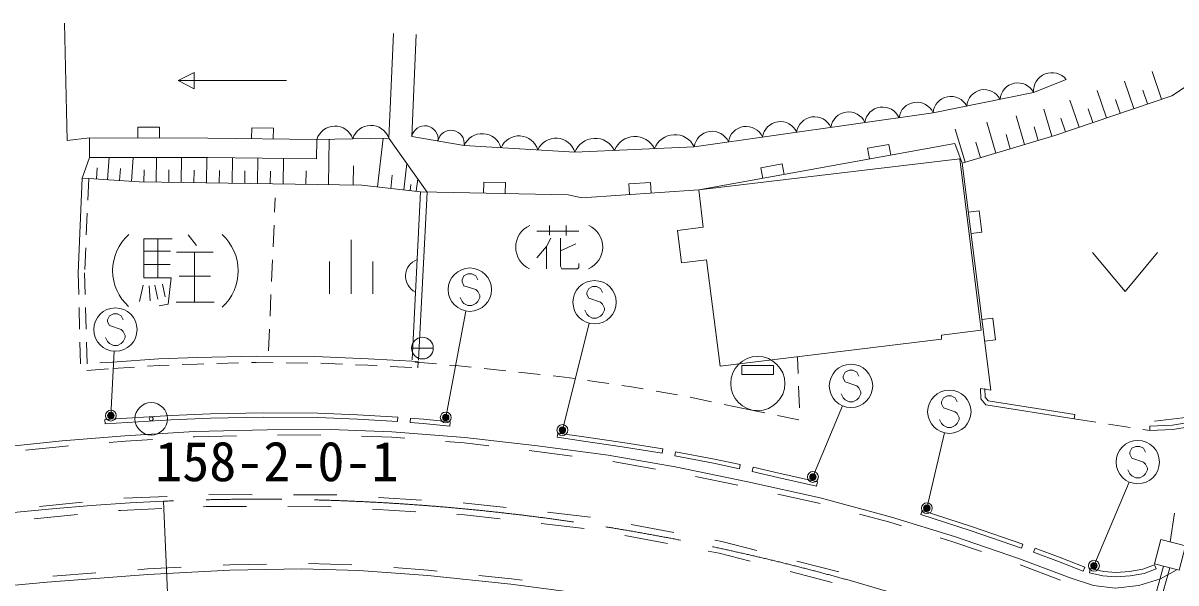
# Model space of a CAD drawing. Units: millimetres at full size, sheet at 1:1000; details may follow other scales. Extents: x 40000 to 680000, y 20000 to 380000.
# Drawn here: x 201575 to 254744, y 293278 to 319112 of the extents above; entities that cross this region are included whole.
import ezdxf
from ezdxf.enums import TextEntityAlignment as Align

# ---------------------------------------------------------------- set-up
doc = ezdxf.new("R2010")
doc.units = ezdxf.units.MM
doc.header["$LTSCALE"] = 1000
doc.header["$PDMODE"] = 32
doc.header["$PDSIZE"] = 500
doc.linetypes.add('CHAIN', pattern=[18.5, 12, -1.5, 3.5, -1.5])
for name, color, linetype, lineweight in [('M-BGD', 7, 'Continuous', 13), ('M-BMK', 2, 'Continuous', 13), ('M-BMK-SRVR', 3, 'Continuous', 13), ('M-STR-HTXT', 7, 'Continuous', 13), ('M-STR-STR1', 1, 'Continuous', 13), ('M-STR-STRC', 7, 'Continuous', 13)]:
    doc.layers.add(name, color=color, linetype=linetype, lineweight=lineweight)
doc.styles.add('ＭＳ ゴシック', font='')
doc.styles.get('ＭＳ ゴシック').set_extended_font_data('MS Gothic')

msp = doc.modelspace()

# ---------------------------------------------------------------- linework, layer by layer
at = {"layer": 'M-BGD'}
for p, q in [((208721, 316455), (209471, 316830)), ((213721, 316455), (208721, 316455)), ((209471, 316080), (208721, 316455)), ((209471, 316830), (209471, 316080)), ((252802, 315165), (252372, 316431)), ((254076, 315597), (253643, 316871)), ((251536, 314734), (251108, 315994)), ((253439, 315381), (253223, 316018)), ((250276, 314306), (249851, 315559)), ((252169, 314949), (251954, 315583)), ((247765, 313509), (247369, 314828)), ((249022, 313886), (248645, 315142)), ((250906, 314520), (250692, 315150)), ((206871, 314308), (206870, 313808)), ((207871, 314306), (206871, 314308)), ((207870, 313806), (207871, 314306)), ((212120, 314280), (212114, 313780)), ((213119, 314268), (212120, 314280)), ((213114, 313768), (213119, 314268)), ((246445, 313113), (246018, 314536)), ((248393, 313697), (248205, 314325)), ((249650, 314094), (249437, 314720)), ((204635, 313812), (203611, 313699)), ((204635, 313812), (204634, 312912)), ((215123, 313746), (215113, 312846)), ((218438, 313806), (215123, 313746)), ((215666, 311655), (215696, 313756)), ((217926, 311551), (218181, 313801)), ((218438, 313806), (220209, 311311)), ((245023, 312686), (244562, 314220)), ((247105, 313311), (246907, 313970)), ((241503, 313513), (240519, 313334)), ((240519, 313334), (240609, 312842)), ((241593, 313021), (241503, 313513)), ((245734, 312899), (245521, 313611)), ((204307, 311951), (204634, 312912)), ((205473, 311878), (205544, 312910)), ((206579, 311802), (206655, 312908)), ((207718, 311767), (207734, 312907)), ((208872, 311751), (208888, 312905)), ((210040, 311734), (210057, 312903)), ((211212, 311718), (211229, 312890)), ((212387, 311701), (212404, 312876)), ((213566, 311685), (213582, 312863)), ((232738, 311409), (244780, 312844)), ((246205, 302174), (244893, 312647)), ((204956, 311914), (204992, 312430)), ((206026, 311840), (206064, 312393)), ((207148, 311775), (207156, 312345)), ((208295, 311759), (208303, 312336)), ((209456, 311742), (209464, 312327)), ((210626, 311726), (210635, 312312)), ((211800, 311710), (211808, 312297)), ((212977, 311693), (212985, 312282)), ((214616, 311670), (214625, 312295)), ((216798, 311640), (216811, 312528)), ((219138, 311414), (219276, 312626)), ((236584, 312617), (235600, 312438)), ((235600, 312438), (235690, 311946)), ((236674, 312125), (236584, 312617)), ((204307, 311951), (204114, 307583)), ((204606, 311938), (204307, 311951)), ((204606, 311938), (204562, 310939)), ((217199, 311634), (219910, 311326)), ((218532, 311483), (218601, 312089)), ((219425, 311381), (219457, 311668)), ((219711, 311349), (219776, 311921)), ((222825, 311768), (222815, 311268)), ((223825, 311748), (222825, 311768)), ((223815, 311249), (223825, 311748)), ((230509, 311760), (229511, 311694)), ((229511, 311694), (229545, 311195)), ((230543, 311262), (230509, 311760)), ((213176, 310382), (213205, 311043)), ((219910, 311326), (219518, 303565)), ((220209, 311311), (219818, 303550)), ((232943, 309691), (232738, 311409)), ((204536, 310339), (204492, 309340)), ((245672, 310449), (245176, 310387)), ((245797, 309457), (245672, 310449)), ((213105, 308784), (213149, 309783)), ((227202, 309511), (225269, 309511)), ((225850, 309769), (225850, 309319)), ((226623, 309767), (226623, 309314)), ((232943, 309691), (231753, 309540)), ((245301, 309395), (245797, 309457)), ((208452, 309153), (207140, 309153)), ((207140, 309153), (207140, 307358)), ((207796, 309153), (207796, 307358)), ((209197, 309333), (209574, 308841)), ((216707, 309116), (216707, 306616)), ((225912, 309187), (225720, 308797)), ((226366, 309187), (226366, 307896)), ((226366, 308603), (227072, 308928)), ((204465, 308741), (204421, 307742)), ((207140, 308579), (208370, 308579)), ((208656, 308546), (210337, 308546)), ((209484, 308546), (209484, 306235)), ((225720, 308797), (225276, 308286)), ((225720, 308797), (225720, 307771)), ((250897, 308525), (252397, 306725)), ((252397, 306725), (253897, 308525)), ((207140, 307972), (208361, 307972)), ((213034, 307185), (213079, 308184)), ((215707, 308116), (215707, 306616)), ((217707, 308116), (217707, 306616)), ((226366, 307896), (226429, 307768)), ((227206, 307830), (227206, 308024)), ((204114, 307583), (204141, 306583)), ((204414, 307591), (204441, 306591)), ((207140, 307358), (208411, 307358)), ((208411, 307358), (208271, 306136)), ((208779, 307431), (210214, 307431)), ((226429, 307768), (227142, 307768)), ((227142, 307768), (227206, 307830)), ((207107, 307022), (206952, 306259)), ((207394, 306981), (207443, 306300)), ((207657, 307022), (207788, 306374)), ((208009, 307063), (208124, 306481)), ((212964, 305587), (213008, 306586)), ((204157, 305983), (204184, 304983)), ((204457, 305991), (204484, 304992)), ((208271, 306136), (207853, 306063)), ((208632, 306235), (210386, 306235)), ((246294, 305488), (245797, 305426)), ((246418, 304496), (246294, 305488)), ((212893, 303988), (212937, 304987)), ((204200, 304384), (204227, 303384)), ((204500, 304392), (204527, 303392)), ((245922, 304433), (246418, 304496)), ((219496, 304112), (220496, 304112)), ((237324, 302949), (237298, 303702)), ((204515, 303085), (205513, 303156)), ((205120, 303429), (205695, 303470)), ((205716, 303170), (206714, 303237)), ((207313, 303277), (207847, 303313)), ((207847, 303313), (208311, 303330)), ((208911, 303352), (209611, 303379)), ((209611, 303379), (209910, 303386)), ((210510, 303402), (211510, 303427)), ((212110, 303442), (212329, 303448)), ((212329, 303448), (213110, 303440)), ((213709, 303435), (214709, 303425)), ((215309, 303411), (216308, 303371)), ((216908, 303348), (217483, 303325)), ((217483, 303325), (217907, 303302)), ((218506, 303269), (219504, 303213)), ((219653, 303469), (220271, 303420)), ((219784, 303198), (219801, 303498)), ((220271, 303420), (220649, 303385)), ((221247, 303331), (221528, 303305)), ((221528, 303305), (222241, 303230)), ((222838, 303167), (223833, 303063)), ((234731, 303313), (236189, 303313)), ((234731, 302896), (234731, 303313)), ((236189, 303313), (236189, 302896)), ((224429, 303000), (225424, 302895)), ((226021, 302833), (226553, 302777)), ((226553, 302777), (227013, 302710)), ((227607, 302625), (227819, 302594)), ((227819, 302594), (228596, 302479)), ((236189, 302896), (234731, 302896)), ((229190, 302392), (229633, 302327)), ((229633, 302327), (230177, 302232)), ((230768, 302129), (231753, 301957)), ((237379, 301350), (237344, 302350)), ((246205, 302174), (245724, 302246)), ((232343, 301848), (233321, 301640)), ((233908, 301514), (234807, 301323)), ((234807, 301323), (235787, 301123)), ((236375, 301003), (237355, 300803)), ((218843, 300734), (218853, 300934)), ((221254, 300518), (221272, 300717)), ((250056, 300848), (251044, 300699)), ((251638, 300608), (252626, 300455)), ((253546, 300312), (253537, 300512)), ((206294, 299819), (207548, 299899)), ((209426, 300018), (209488, 300022)), ((209488, 300022), (211426, 300066)), ((213307, 300100), (215307, 300106)), ((217188, 300055), (218576, 300005)), ((218576, 300005), (219185, 299956)), ((253219, 300363), (253546, 300312)), ((201688, 299402), (203396, 299581)), ((203396, 299581), (203677, 299604)), ((205553, 299758), (206294, 299819)), ((221061, 299805), (221919, 299737)), ((221919, 299737), (223051, 299606)), ((224921, 299391), (225275, 299350)), ((225275, 299350), (226904, 299134)), ((231051, 299263), (231083, 299460)), ((228768, 298877), (230739, 298535)), ((234611, 298550), (234652, 298746)), ((232588, 298184), (234547, 297784)), ((238169, 297744), (238213, 297939)), ((206227, 297184), (208225, 297273)), ((210137, 297353), (212137, 297351)), ((214051, 297349), (216009, 297347)), ((217961, 297222), (219957, 297094)), ((236386, 297381), (238271, 296961)), ((202331, 296811), (204321, 297007)), ((206064, 296627), (207978, 296712)), ((209881, 296797), (210025, 296803)), ((210025, 296803), (211881, 296801)), ((213786, 296799), (215786, 296797)), ((217688, 296688), (219684, 296561)), ((221867, 296972), (221978, 296965)), ((221978, 296965), (223855, 296753)), ((238271, 296961), (238337, 296944)), ((202094, 296235), (204085, 296431)), ((205980, 296618), (206064, 296627)), ((221585, 296439), (221929, 296417)), ((221929, 296417), (223573, 296231)), ((225757, 296538), (227744, 296313)), ((240154, 296455), (241557, 296078)), ((254474, 295178), (254672, 296500)), ((225466, 296017), (227454, 295792)), ((229627, 295972), (231592, 295601)), ((241557, 296078), (242080, 295915)), ((229330, 295468), (231295, 295097)), ((233473, 295245), (233800, 295184)), ((233800, 295184), (235414, 294768)), ((243877, 295356), (244455, 295177)), ((244455, 295177), (245774, 294724)), ((233167, 294743), (233680, 294647)), ((233680, 294647), (235111, 294278)), ((247622, 294878), (247687, 295067)), ((210805, 294101), (211106, 294116)), ((211106, 294116), (212805, 294151)), ((214744, 294174), (216743, 294112)), ((237268, 294290), (239204, 293791)), ((247553, 294110), (249426, 293407)), ((253708, 292376), (254174, 294050)), ((253825, 293933), (253753, 294120)), ((202943, 293586), (204937, 293740)), ((206871, 293890), (207314, 293924)), ((207314, 293924), (208868, 294003)), ((218679, 293987), (220263, 293873)), ((220263, 293873), (220672, 293829)), ((222602, 293624), (224097, 293465)), ((236956, 293802), (238893, 293303)), ((250473, 293824), (250544, 294011)), ((253992, 292278), (254464, 293973)), ((224097, 293465), (224589, 293400))]:
    msp.add_line(p, q, dxfattribs=at)
for points in [[(259038, 318737), (254549, 315758), (249154, 313925), (244893, 312647)], [(249682, 316510), (248180, 315902), (243549, 314969), (232531, 313403), (227019, 313148), (221916, 313460), (219505, 313875)], [(215123, 313746), (210104, 313803), (204635, 313812)], [(244893, 312647), (244545, 313559), (232738, 311409), (227350, 311048)], [(215113, 312846), (210098, 312903), (204634, 312912)], [(244780, 312844), (245768, 304946), (243928, 304708), (243930, 304533), (233719, 303277)], [(217199, 311634), (206929, 311778), (204606, 311938)], [(227350, 311048), (226721, 311191), (219910, 311326)], [(233719, 303277), (233099, 308180), (231941, 308050), (231753, 309540)], [(219801, 303498), (217497, 303625), (215034, 303722), (212326, 303748), (209602, 303679), (207831, 303612), (205696, 303470)], [(245724, 302246), (245750, 301778), (245983, 301498), (250056, 300848), (250087, 301046)], [(245924, 302257), (245946, 301855), (246088, 301684), (250087, 301046)], [(218853, 300934), (217002, 301032), (215168, 301111), (212670, 301123), (210216, 301081), (208402, 300999), (205343, 300813)], [(256138, 301105), (255581, 300963), (253750, 300736)], [(218843, 300734), (216992, 300832), (215163, 300911), (212672, 300923), (210223, 300881), (208413, 300800), (205355, 300613), (205343, 300813)], [(221254, 300518), (220032, 300630), (219431, 300678), (219446, 300878)], [(221272, 300717), (220049, 300830), (219446, 300878)], [(253537, 300512), (254584, 300562), (255421, 300699)], [(253546, 300312), (254605, 300362), (255454, 300502), (255421, 300699)], [(231051, 299263), (229207, 299559), (227415, 299823), (226206, 299998), (226235, 300196)], [(231083, 299460), (229237, 299757), (227444, 300021), (226235, 300196)], [(234611, 298550), (233422, 298800), (231635, 299136), (231672, 299333)], [(234652, 298746), (233461, 298996), (231672, 299333)], [(238169, 297744), (236380, 298149), (235197, 298420), (235241, 298615)], [(238213, 297939), (236424, 298344), (235241, 298615)], [(247622, 294878), (245299, 295679), (242978, 296430), (243039, 296620)], [(247687, 295067), (245362, 295869), (243039, 296620)], [(250473, 293824), (249327, 294265), (248177, 294693), (248247, 294880)], [(250544, 294011), (249398, 294452), (248247, 294880)], [(253753, 294120), (253220, 293915), (252607, 293808), (251987, 293762), (251398, 293805), (250795, 293941)], [(253825, 293933), (253273, 293721), (252631, 293609), (251987, 293562), (251368, 293606), (250751, 293746), (250795, 293941)]]:
    msp.add_lwpolyline(points, dxfattribs=at)
msp.add_lwpolyline([(255186, 294988), (254886, 293861), (253753, 294162), (254053, 295290)], close=True, dxfattribs=at)
for centre, radius in [((219996, 304112), 500), ((235460, 302480), 1250)]:
    msp.add_circle(centre, radius, dxfattribs=at)
for centre, radius, start, end in [((249024, 315977), 847, 39.0085, 185.1), ((245908, 315223), 817, 26.7719, 176.0009), ((247451, 315534), 817, 26.7719, 176.0009), ((242794, 314633), 827, 23.9975, 172.1784), ((244364, 314912), 817, 26.7719, 176.0009), ((238072, 313962), 827, 23.9975, 172.1784), ((239646, 314186), 827, 23.9975, 172.1784), ((241220, 314409), 827, 23.9975, 172.1784), ((215957, 313488), 872, 19.2415, 162.841), ((217615, 313518), 872, 19.2415, 162.841), ((220106, 313760), 612, 351.3177, 169.129), ((234924, 313515), 827, 23.9975, 172.1784), ((236498, 313738), 827, 23.9975, 172.1784), ((221311, 313552), 612, 351.3177, 169.129), ((222748, 313103), 905, 16.2035, 156.8108), ((224449, 313000), 905, 16.2035, 156.8108), ((226150, 312896), 905, 16.2035, 156.8108), ((227956, 312787), 1005, 26.4053, 158.8952), ((229794, 312872), 1005, 26.4053, 158.8952), ((231631, 312957), 1005, 26.4053, 158.8952), ((233350, 313291), 827, 23.9975, 172.1784), ((225394, 308766), 1098, 114.2585, 245.3248), ((227214, 308780), 1092, 293.2527, 65.4972), ((207934, 307686), 2228, 131.6979, 228.0192), ((209211, 307678), 2282, 312.8638, 47.4164), ((220026, 307430), 812, 109.7302, 244.4905)]:
    msp.add_arc(centre, radius, start, end, dxfattribs=at)
at = {"layer": 'M-BMK'}
msp.add_line((216009, 297347), (216051, 297344), dxfattribs=at)
at = {"layer": 'M-BMK', "linetype": 'CHAIN'}
msp.add_lwpolyline([(169405, 290292), (171152, 290716), (172900, 291138), (174648, 291557), (176397, 291972), (178148, 292381), (179900, 292783), (181654, 293177), (183410, 293560), (185169, 293932), (186931, 294291), (188695, 294636), (190463, 294965), (192233, 295277), (194007, 295570), (195784, 295843), (197564, 296094), (199347, 296321), (201133, 296524), (202922, 296701), (204714, 296850), (206508, 296970), (208050, 297049)], dxfattribs=at)
msp.add_arc((212428, 196144), 101000, 60.73435, 92.48433, dxfattribs=at)
at = {"layer": 'M-BMK-SRVR'}
for radius in [750, 90]:
    msp.add_circle((207485, 300850), radius, dxfattribs=at)
at = {"layer": 'M-STR-HTXT'}
for p, q in [((221067, 300914), (221996, 305824)), ((226448, 300332), (227690, 305260)), ((205625, 300999), (205780, 303972)), ((238003, 298168), (239371, 301443)), ((243256, 296726), (244067, 300209)), ((250965, 294074), (252593, 297932)), ((208050, 297049), (209567, 262082))]:
    msp.add_line(p, q, dxfattribs=at)
for centre, radius in [((205625, 300999), 150), ((205625, 300999), 120), ((205625, 300999), 90), ((205625, 300999), 60), ((205625, 300999), 30), ((205625, 300999), 20), ((221067, 300914), 150), ((221067, 300914), 120), ((221067, 300914), 90), ((221067, 300914), 60), ((221067, 300914), 30), ((221067, 300914), 20), ((226448, 300332), 150), ((226448, 300332), 120), ((226448, 300332), 90), ((226448, 300332), 60), ((226448, 300332), 30), ((226448, 300332), 20), ((238003, 298168), 150), ((238003, 298168), 120), ((238003, 298168), 90), ((238003, 298168), 60), ((238003, 298168), 30), ((238003, 298168), 20), ((243256, 296726), 150), ((243256, 296726), 120), ((243256, 296726), 90), ((243256, 296726), 60), ((243256, 296726), 30), ((243256, 296726), 20), ((250965, 294074), 150), ((250965, 294074), 120), ((250965, 294074), 90), ((250965, 294074), 60), ((250965, 294074), 30), ((250965, 294074), 20)]:
    msp.add_circle(centre, radius, dxfattribs=at)
for p in [(205625, 300999), (221067, 300914), (226448, 300332), (238003, 298168), (243256, 296726), (250965, 294074)]:
    msp.add_point(p, dxfattribs=at)
at = {"layer": 'M-STR-STR1'}
for p, q in [((203485, 319112), (203611, 313699)), ((218438, 313806), (218658, 318630)), ((219711, 318576), (219505, 313875))]:
    msp.add_line(p, q, dxfattribs=at)
at = {"layer": 'M-STR-STRC'}
for p, q in [((221910, 307447), (221819, 307265)), ((222091, 307538), (221910, 307447)), ((222273, 307538), (222091, 307538)), ((222455, 307447), (222273, 307538)), ((222546, 307265), (222455, 307447)), ((221819, 307265), (221819, 307174)), ((221819, 307174), (221910, 306992)), ((221910, 306992), (222455, 306810)), ((222455, 306810), (222546, 306719)), ((227662, 306866), (227571, 306684)), ((227843, 306957), (227662, 306866)), ((228025, 306957), (227843, 306957)), ((228207, 306866), (228025, 306957)), ((228298, 306684), (228207, 306866)), ((221819, 306265), (221728, 306447)), ((221910, 306174), (221819, 306265)), ((222546, 306265), (222455, 306174)), ((222546, 306719), (222637, 306538)), ((222637, 306447), (222546, 306265)), ((222637, 306538), (222637, 306447)), ((227571, 306684), (227571, 306593)), ((227571, 306593), (227662, 306411)), ((227662, 306411), (228207, 306230)), ((222091, 306083), (221910, 306174)), ((222273, 306083), (222091, 306083)), ((222455, 306174), (222273, 306083)), ((227571, 305684), (227480, 305866)), ((228207, 306230), (228298, 306139)), ((228298, 306139), (228389, 305957)), ((228389, 305866), (228298, 305684)), ((228389, 305957), (228389, 305866)), ((205559, 305604), (205468, 305422)), ((205468, 305422), (205468, 305332)), ((205468, 305332), (205559, 305150)), ((205741, 305695), (205559, 305604)), ((205923, 305695), (205741, 305695)), ((206105, 305604), (205923, 305695)), ((206196, 305422), (206105, 305604)), ((227662, 305593), (227571, 305684)), ((227843, 305502), (227662, 305593)), ((228025, 305502), (227843, 305502)), ((228207, 305593), (228025, 305502)), ((228298, 305684), (228207, 305593)), ((205559, 305150), (206105, 304968)), ((206105, 304968), (206196, 304877)), ((206196, 304877), (206287, 304695)), ((206287, 304695), (206287, 304604)), ((205468, 304422), (205377, 304604)), ((205559, 304332), (205468, 304422)), ((205741, 304241), (205559, 304332)), ((205923, 304241), (205741, 304241)), ((206105, 304332), (205923, 304241)), ((206196, 304422), (206105, 304332)), ((206287, 304604), (206196, 304422)), ((239668, 303096), (239486, 303006)), ((239849, 303096), (239668, 303096)), ((240031, 303006), (239849, 303096)), ((239486, 303006), (239395, 302824)), ((239395, 302824), (239395, 302733)), ((239395, 302733), (239486, 302551)), ((239486, 302551), (240031, 302369)), ((240122, 302824), (240031, 303006)), ((239395, 301824), (239304, 302006)), ((240031, 302369), (240122, 302278)), ((240122, 302278), (240213, 302096)), ((240213, 302006), (240122, 301824)), ((240213, 302096), (240213, 302006)), ((239486, 301733), (239395, 301824)), ((239668, 301642), (239486, 301733)), ((239849, 301642), (239668, 301642)), ((240031, 301733), (239849, 301642)), ((240122, 301824), (240031, 301733)), ((244021, 301816), (243930, 301635)), ((243930, 301635), (243930, 301544)), ((243930, 301544), (244021, 301362)), ((244203, 301907), (244021, 301816)), ((244385, 301907), (244203, 301907)), ((244566, 301816), (244385, 301907)), ((244657, 301635), (244566, 301816)), ((244021, 301362), (244566, 301180)), ((244566, 301180), (244657, 301089)), ((244657, 301089), (244748, 300907)), ((243930, 300635), (243839, 300816)), ((244021, 300544), (243930, 300635)), ((244203, 300453), (244021, 300544)), ((244385, 300453), (244203, 300453)), ((244566, 300544), (244385, 300453)), ((244657, 300635), (244566, 300544)), ((244748, 300816), (244657, 300635)), ((244748, 300907), (244748, 300816)), ((252709, 299490), (252618, 299308)), ((252891, 299581), (252709, 299490)), ((253073, 299581), (252891, 299581)), ((253254, 299490), (253073, 299581)), ((253345, 299308), (253254, 299490)), ((252618, 299308), (252618, 299217)), ((252618, 299217), (252709, 299035)), ((252709, 299035), (253254, 298854)), ((253254, 298854), (253345, 298763)), ((252618, 298308), (252527, 298490)), ((252709, 298217), (252618, 298308)), ((253345, 298308), (253254, 298217)), ((253345, 298763), (253436, 298581)), ((253436, 298490), (253345, 298308)), ((253436, 298581), (253436, 298490)), ((252891, 298126), (252709, 298217)), ((253073, 298126), (252891, 298126)), ((253254, 298217), (253073, 298126))]:
    msp.add_line(p, q, dxfattribs=at)
for points in [[(200598, 299540), (203373, 299830), (206276, 300069), (209477, 300271), (212827, 300348), (215751, 300358), (218590, 300254), (221943, 299986), (225306, 299598), (228558, 299167), (231645, 298631), (234994, 297948), (238331, 297204), (241627, 296318), (244533, 295414), (247527, 294387), (249749, 293553), (249781, 293545), (250936, 293157), (251949, 293030), (253029, 293157), (254034, 293470), (254754, 293863)], [(202689, 293315), (207330, 293674), (211115, 293866), (214433, 293934), (217055, 293853), (220241, 293624), (224067, 293217), (227682, 292740), (231145, 292109), (234060, 291526), (236817, 290876), (239527, 290133), (242608, 289189), (246443, 287879), (249402, 286756), (252235, 285585), (254534, 284511), (257404, 283047), (260266, 281510)], [(151750, 282952), (155822, 283870), (164864, 286047), (170698, 287495), (175844, 288764), (180319, 289817), (183432, 290484), (186447, 291070), (190083, 291690), (193485, 292228), (195701, 292551), (199022, 292973), (202689, 293315)]]:
    msp.add_lwpolyline(points, dxfattribs=at)
for centre in [(222182, 306810), (227934, 306230), (205832, 304968), (239758, 302369), (244294, 301180), (252982, 298854)]:
    msp.add_circle(centre, 1000, dxfattribs=at)

# ---------------------------------------------------------------- texts
at = {"layer": 'M-BMK-SRVR', "style": 'ＭＳ ゴシック'}
msp.add_text('158-2-0-1', height=1833, dxfattribs=at).set_placement((207668, 297423), align=Align.BOTTOM_LEFT)

doc.saveas('drawing.dxf')
